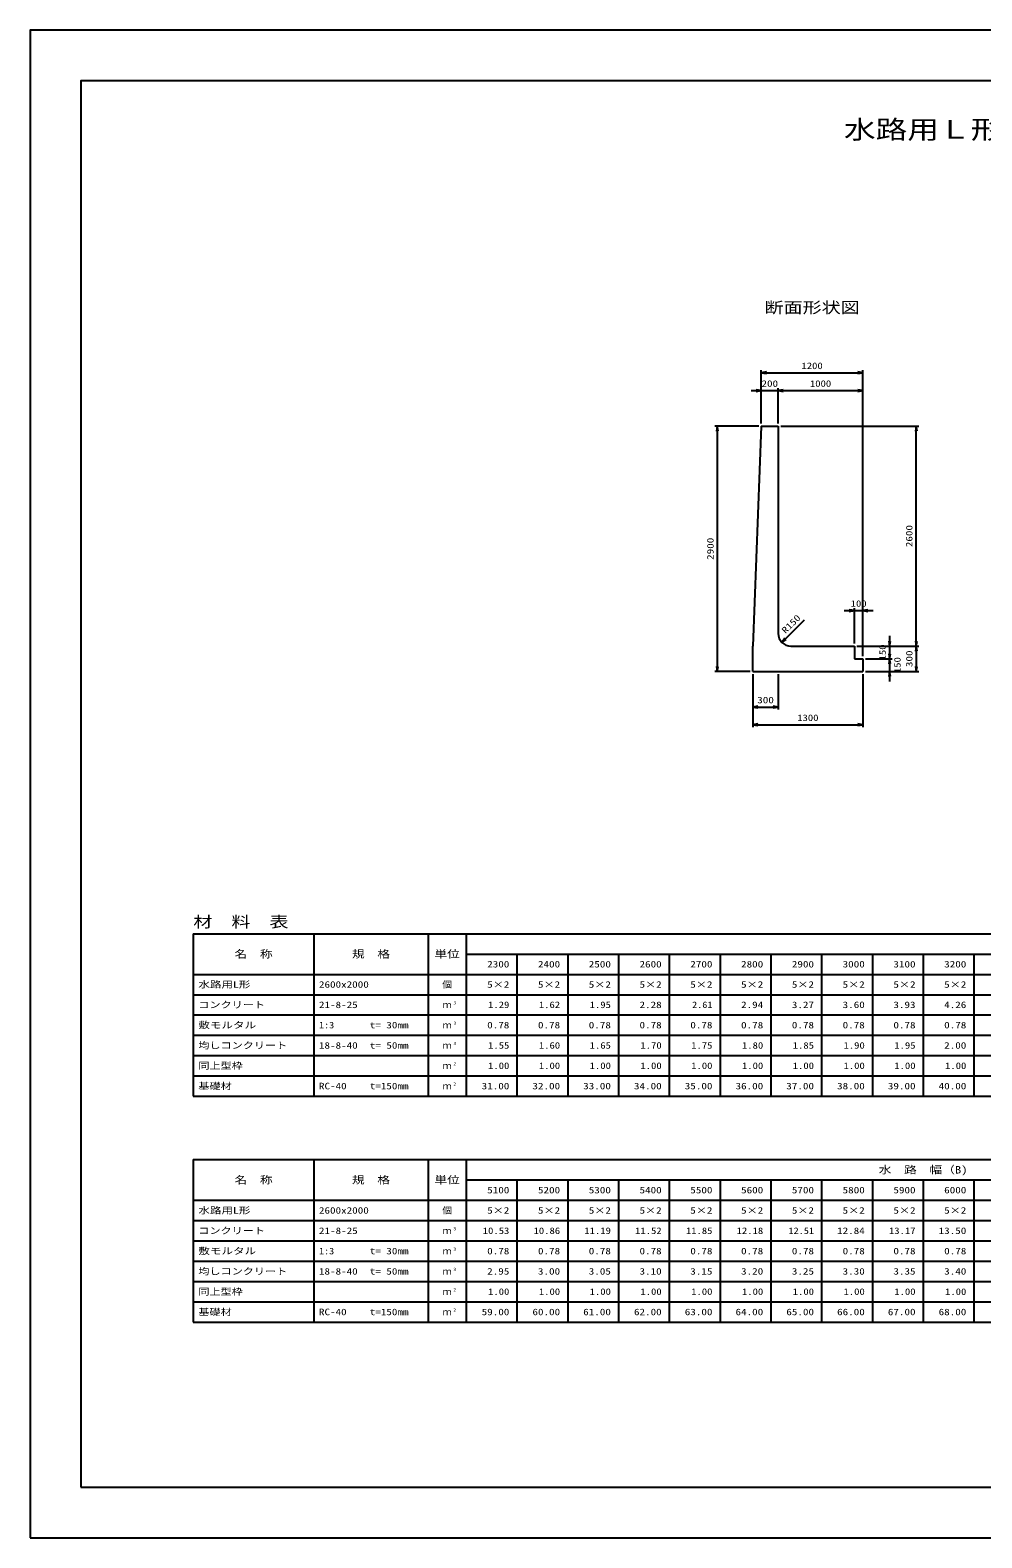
# Model space of a CAD drawing. Units: millimetres at full size. Extents: x 0 to 25230, y 0 to 17820.
# Drawn here: x 0 to 11246, y 0 to 17820 of the extents above; entities that cross this region are included whole.
import ezdxf
from ezdxf.enums import TextEntityAlignment as Align

# ---------------------------------------------------------------- set-up
doc = ezdxf.new("R2010")
doc.units = ezdxf.units.MM
for name, color, linetype, lineweight in [('0_2', 7, 'Continuous', 25), ('D-MTR-FRAM', 7, 'Continuous', 25), ('D-MTR-LINE', 7, 'Continuous', 25), ('D-STR-DIM', 7, 'Continuous', 25), ('D-STR-STRn', 1, 'Continuous', 25), ('D-TTL', 2, 'Continuous', 25), ('D-TTL-TXT', 7, 'Continuous', 25)]:
    doc.layers.add(name, color=color, linetype=linetype, lineweight=lineweight)
doc.layers.add('D-MTR', color=7, linetype='Continuous')
doc.layers.add('D-MTR-TXT', color=7, linetype='Continuous')
doc.styles.add('ＭＳ ゴシック', font='')
doc.styles.get('ＭＳ ゴシック').set_extended_font_data('MS Gothic')

# ---------------------------------------------------------------- blocks, each defined once
blk = doc.blocks.new('open_arrow')
at = {"color": 0, "linetype": 'Continuous', "lineweight": -2}
blk.add_lwpolyline([(7.5, 1.25), (0, 0), (7.5, -1.25)], dxfattribs=at)

msp = doc.modelspace()

# ---------------------------------------------------------------- linework, layer by layer
at = {"layer": '0_2'}
for p, q in [((9620, 10960), (9960, 10960)), ((9740, 10570), (9740, 10990)), ((9840, 10420), (9840, 10990))]:
    msp.add_line(p, q, dxfattribs=at)
at = {"layer": 'D-MTR-FRAM'}
for p, q in [((1927.5, 7140), (23302.5, 7140)), ((1927.5, 7140), (1927.5, 5220)), ((5152.5, 6900), (23302.5, 6900)), ((1927.5, 5220), (23302.5, 5220)), ((1927.5, 4470), (17302.5, 4470)), ((1927.5, 4470), (1927.5, 2550)), ((5152.5, 4230), (17302.5, 4230)), ((1927.5, 2550), (17302.5, 2550))]:
    msp.add_line(p, q, dxfattribs=at)
at = {"layer": 'D-MTR-LINE'}
for p, q in [((3352.5, 7140), (3352.5, 5220)), ((4702.5, 7140), (4702.5, 5220)), ((5152.5, 7140), (5152.5, 5220)), ((5752.5, 6900), (5752.5, 5220)), ((6352.5, 6900), (6352.5, 5220)), ((6952.5, 6900), (6952.5, 5220)), ((7552.5, 6900), (7552.5, 5220)), ((8152.5, 6900), (8152.5, 5220)), ((8752.5, 6900), (8752.5, 5220)), ((9352.5, 6900), (9352.5, 5220)), ((9952.5, 6900), (9952.5, 5220)), ((10552.5, 6900), (10552.5, 5220)), ((11152.5, 6900), (11152.5, 5220)), ((1927.5, 6660), (23302.5, 6660)), ((1927.5, 6420), (23302.5, 6420)), ((1927.5, 6180), (23302.5, 6180)), ((1927.5, 5940), (23302.5, 5940)), ((1927.5, 5700), (23302.5, 5700)), ((1927.5, 5460), (23302.5, 5460)), ((3352.5, 4470), (3352.5, 2550)), ((4702.5, 4470), (4702.5, 2550)), ((5152.5, 4470), (5152.5, 2550)), ((5152.5, 4230), (5152.5, 2550)), ((5752.5, 4230), (5752.5, 2550)), ((6352.5, 4230), (6352.5, 2550)), ((6952.5, 4230), (6952.5, 2550)), ((7552.5, 4230), (7552.5, 2550)), ((8152.5, 4230), (8152.5, 2550)), ((8752.5, 4230), (8752.5, 2550)), ((9352.5, 4230), (9352.5, 2550)), ((9952.5, 4230), (9952.5, 2550)), ((10552.5, 4230), (10552.5, 2550)), ((11152.5, 4230), (11152.5, 2550)), ((1927.5, 3990), (17302.5, 3990)), ((1927.5, 3750), (17302.5, 3750)), ((1927.5, 3510), (17302.5, 3510)), ((1927.5, 3270), (17302.5, 3270)), ((1927.5, 3030), (17302.5, 3030)), ((1927.5, 2790), (17302.5, 2790))]:
    msp.add_line(p, q, dxfattribs=at)
at = {"layer": 'D-STR-DIM'}
for p, q in [((8640, 13170), (8640, 13800)), ((8640, 13770), (9840, 13770)), ((9840, 10420), (9840, 13800)), ((8520, 13560), (8960, 13560)), ((8640, 13170), (8640, 13590)), ((8840, 13170), (8840, 13590)), ((8840, 13170), (8840, 13590)), ((8840, 13560), (9840, 13560)), ((9840, 10420), (9840, 13590)), ((8610, 13140), (8090, 13140)), ((8120, 13140), (8120, 10240)), ((8870, 13140), (10500, 13140)), ((10470, 10540), (10470, 13140)), ((8883.934, 10583.934), (9149.099, 10849.099)), ((9770, 10540), (10500, 10540)), ((9770, 10540), (10500, 10540)), ((9770, 10540), (10185, 10540)), ((10155, 10660), (10155, 10270)), ((10470, 10540), (10470, 10240)), ((9870, 10390), (10185, 10390)), ((9870, 10390), (10185, 10390)), ((10155, 10510), (10155, 10120)), ((8510, 10240), (8090, 10240)), ((8540, 10210), (8540, 9790)), ((8540, 10210), (8540, 9580)), ((8840, 10210), (8840, 9790)), ((9840, 10210), (9840, 9580)), ((9870, 10240), (10500, 10240)), ((9870, 10240), (10185, 10240)), ((8540, 9820), (8840, 9820)), ((8540, 9610), (9840, 9610))]:
    msp.add_line(p, q, dxfattribs=at)
at = {"layer": 'D-STR-STRn'}
for p, q in [((8640, 13140), (8540, 10540)), ((8640, 13140), (8840, 13140)), ((8840, 13140), (8840, 10690)), ((8540, 10240), (8540, 10540)), ((8990, 10540), (9740, 10540)), ((9740, 10540), (9740, 10390)), ((9740, 10390), (9840, 10390)), ((9840, 10390), (9840, 10240)), ((8540, 10240), (9840, 10240))]:
    msp.add_line(p, q, dxfattribs=at)
msp.add_arc((8990, 10690), 150, 180, 270, dxfattribs=at)
at = {"layer": 'D-TTL'}
for points in [[(0, 0), (25230, 0), (25230, 17820), (0, 17820)], [(600, 600), (24630, 600), (24630, 17220), (600, 17220)]]:
    msp.add_lwpolyline(points, close=True, dxfattribs=at)

# ---------------------------------------------------------------- block references
at = {"layer": '0_2', "xscale": 8, "yscale": 8, "rotation": 180}
msp.add_blockref('open_arrow', (9740, 10960), dxfattribs=at)
at = {"layer": '0_2', "xscale": 8, "yscale": 8}
msp.add_blockref('open_arrow', (9840, 10960), dxfattribs=at)
at = {"layer": 'D-STR-DIM', "xscale": 8, "yscale": 8}
for p in [(8640, 13770), (8840, 13560), (8840, 13560), (8540, 9820), (8540, 9610)]:
    msp.add_blockref('open_arrow', p, dxfattribs=at)
for p, rotation in [((9840, 13770), 180), ((8640, 13560), 180), ((9840, 13560), 180), ((8120, 13140), 270), ((10470, 13140), 270), ((8883.934, 10583.934), 45), ((10155, 10540), 90), ((10470, 10540), 90), ((10470, 10540), 270), ((10155, 10390), 90), ((10155, 10390), 270), ((8120, 10240), 90), ((10155, 10240), 270), ((10470, 10240), 90), ((8840, 9820), 180), ((9840, 9610), 180)]:
    msp.add_blockref('open_arrow', p, dxfattribs=dict(at, rotation=rotation))

# ---------------------------------------------------------------- texts
at = {"layer": '0_2', "style": 'ＭＳ ゴシック', "width": 1.2}
msp.add_text('100', height=76.98, dxfattribs=at).set_placement((9790, 11042.5), align=Align.MIDDLE_CENTER)
at = {"layer": 'D-MTR', "style": 'ＭＳ ゴシック', "width": 1.25}
msp.add_text('材\u3000料\u3000表', height=132, dxfattribs=at).set_placement((1927.5, 7176), align=Align.BOTTOM_LEFT)
at = {"layer": 'D-MTR-TXT', "style": 'ＭＳ ゴシック'}
for s, height, width, p in [('名\u3000称', 87.98, 1.25, (2640, 6900)), ('規\u3000格', 87.98, 1.25, (4027.5, 6900)), ('単位', 87.98, 1.25, (4927.5, 6900)), ('個', 76.98, 1.1, (4927.5, 6540)), ('名\u3000称', 87.98, 1.25, (2640, 4230)), ('規\u3000格', 87.98, 1.25, (4027.5, 4230)), ('単位', 87.98, 1.25, (4927.5, 4230)), ('水\u3000路\u3000幅（B)', 87.98, 1.25, (10552.5, 4350)), ('個', 76.98, 1.1, (4927.5, 3870))]:
    msp.add_text(s, height=height, dxfattribs=dict(at, width=width)).set_placement(p, align=Align.MIDDLE_CENTER)
for s, width, p in [('2300', 1.25, (5662.5, 6780)), ('2400', 1.25, (6262.5, 6780)), ('2500', 1.25, (6862.5, 6780)), ('2600', 1.25, (7462.5, 6780)), ('2700', 1.25, (8062.5, 6780)), ('2800', 1.25, (8662.5, 6780)), ('2900', 1.25, (9262.5, 6780)), ('3000', 1.25, (9862.5, 6780)), ('3100', 1.25, (10462.5, 6780)), ('3200', 1.25, (11062.5, 6780)), ('5×2', 1.25, (5662.5, 6540)), ('5×2', 1.25, (6262.5, 6540)), ('5×2', 1.25, (6862.5, 6540)), ('5×2', 1.25, (7462.5, 6540)), ('5×2', 1.25, (8062.5, 6540)), ('5×2', 1.25, (8662.5, 6540)), ('5×2', 1.25, (9262.5, 6540)), ('5×2', 1.25, (9862.5, 6540)), ('5×2', 1.25, (10462.5, 6540)), ('5×2', 1.25, (11062.5, 6540)), ('1.29', 1.2, (5662.5, 6300)), ('1.62', 1.2, (6262.5, 6300)), ('1.95', 1.2, (6862.5, 6300)), ('2.28', 1.25, (7462.5, 6300)), ('2.61', 1.15, (8062.5, 6300)), ('2.94', 1.25, (8662.5, 6300)), ('3.27', 1.25, (9262.5, 6300)), ('3.60', 1.25, (9862.5, 6300)), ('3.93', 1.25, (10462.5, 6300)), ('4.26', 1.25, (11062.5, 6300)), ('0.78', 1.25, (5662.5, 6060)), ('0.78', 1.25, (6262.5, 6060)), ('0.78', 1.25, (6862.5, 6060)), ('0.78', 1.25, (7462.5, 6060)), ('0.78', 1.25, (8062.5, 6060)), ('0.78', 1.25, (8662.5, 6060)), ('0.78', 1.25, (9262.5, 6060)), ('0.78', 1.25, (9862.5, 6060)), ('0.78', 1.25, (10462.5, 6060)), ('0.78', 1.25, (11062.5, 6060)), ('1.55', 1.2, (5662.5, 5820)), ('1.60', 1.2, (6262.5, 5820)), ('1.65', 1.2, (6862.5, 5820)), ('1.70', 1.2, (7462.5, 5820)), ('1.75', 1.2, (8062.5, 5820)), ('1.80', 1.2, (8662.5, 5820)), ('1.85', 1.2, (9262.5, 5820)), ('1.90', 1.2, (9862.5, 5820)), ('1.95', 1.2, (10462.5, 5820)), ('2.00', 1.25, (11062.5, 5820)), ('1.00', 1.2, (5662.5, 5580)), ('1.00', 1.2, (6262.5, 5580)), ('1.00', 1.2, (6862.5, 5580)), ('1.00', 1.2, (7462.5, 5580)), ('1.00', 1.2, (8062.5, 5580)), ('1.00', 1.2, (8662.5, 5580)), ('1.00', 1.2, (9262.5, 5580)), ('1.00', 1.2, (9862.5, 5580)), ('1.00', 1.2, (10462.5, 5580)), ('1.00', 1.2, (11062.5, 5580)), ('31.00', 1.25, (5662.5, 5340)), ('32.00', 1.25, (6262.5, 5340)), ('33.00', 1.25, (6862.5, 5340)), ('34.00', 1.25, (7462.5, 5340)), ('35.00', 1.25, (8062.5, 5340)), ('36.00', 1.25, (8662.5, 5340)), ('37.00', 1.25, (9262.5, 5340)), ('38.00', 1.25, (9862.5, 5340)), ('39.00', 1.25, (10462.5, 5340)), ('40.00', 1.25, (11062.5, 5340)), ('5100', 1.25, (5662.5, 4110)), ('5200', 1.25, (6262.5, 4110)), ('5300', 1.25, (6862.5, 4110)), ('5400', 1.25, (7462.5, 4110)), ('5500', 1.25, (8062.5, 4110)), ('5600', 1.25, (8662.5, 4110)), ('5700', 1.25, (9262.5, 4110)), ('5800', 1.25, (9862.5, 4110)), ('5900', 1.25, (10462.5, 4110)), ('6000', 1.25, (11062.5, 4110)), ('5×2', 1.25, (5662.5, 3870)), ('5×2', 1.25, (6262.5, 3870)), ('5×2', 1.25, (6862.5, 3870)), ('5×2', 1.25, (7462.5, 3870)), ('5×2', 1.25, (8062.5, 3870)), ('5×2', 1.25, (8662.5, 3870)), ('5×2', 1.25, (9262.5, 3870)), ('5×2', 1.25, (9862.5, 3870)), ('5×2', 1.25, (10462.5, 3870)), ('5×2', 1.25, (11062.5, 3870)), ('10.53', 1.2, (5662.5, 3630)), ('10.86', 1.2, (6262.5, 3630)), ('11.19', 1.2, (6862.5, 3630)), ('11.52', 1.2, (7462.5, 3630)), ('11.85', 1.2, (8062.5, 3630)), ('12.18', 1.2, (8662.5, 3630)), ('12.51', 1.15, (9262.5, 3630)), ('12.84', 1.25, (9862.5, 3630)), ('13.17', 1.2, (10462.5, 3630)), ('13.50', 1.25, (11062.5, 3630)), ('0.78', 1.25, (5662.5, 3390)), ('0.78', 1.25, (6262.5, 3390)), ('0.78', 1.25, (6862.5, 3390)), ('0.78', 1.25, (7462.5, 3390)), ('0.78', 1.25, (8062.5, 3390)), ('0.78', 1.25, (8662.5, 3390)), ('0.78', 1.25, (9262.5, 3390)), ('0.78', 1.25, (9862.5, 3390)), ('0.78', 1.25, (10462.5, 3390)), ('0.78', 1.25, (11062.5, 3390)), ('2.95', 1.25, (5662.5, 3150)), ('3.00', 1.25, (6262.5, 3150)), ('3.05', 1.25, (6862.5, 3150)), ('3.10', 1.25, (7462.5, 3150)), ('3.15', 1.25, (8062.5, 3150)), ('3.20', 1.25, (8662.5, 3150)), ('3.25', 1.25, (9262.5, 3150)), ('3.30', 1.25, (9862.5, 3150)), ('3.35', 1.25, (10462.5, 3150)), ('3.40', 1.25, (11062.5, 3150)), ('1.00', 1.2, (5662.5, 2910)), ('1.00', 1.2, (6262.5, 2910)), ('1.00', 1.2, (6862.5, 2910)), ('1.00', 1.2, (7462.5, 2910)), ('1.00', 1.2, (8062.5, 2910)), ('1.00', 1.2, (8662.5, 2910)), ('1.00', 1.2, (9262.5, 2910)), ('1.00', 1.2, (9862.5, 2910)), ('1.00', 1.2, (10462.5, 2910)), ('1.00', 1.2, (11062.5, 2910)), ('59.00', 1.25, (5662.5, 2670)), ('60.00', 1.25, (6262.5, 2670)), ('61.00', 1.25, (6862.5, 2670)), ('62.00', 1.25, (7462.5, 2670)), ('63.00', 1.25, (8062.5, 2670)), ('64.00', 1.25, (8662.5, 2670)), ('65.00', 1.25, (9262.5, 2670)), ('66.00', 1.25, (9862.5, 2670)), ('67.00', 1.25, (10462.5, 2670)), ('68.00', 1.25, (11062.5, 2670))]:
    msp.add_text(s, height=76.98, dxfattribs=dict(at, width=width)).set_placement(p, align=Align.MIDDLE_RIGHT)
for s, width, p in [('水路用L形', 1.3, (1987.5, 6540)), ('2600x2000', 1.25, (3412.5, 6540)), ('コンクリート', 1.25, (1987.5, 6300)), ('21-8-25', 1.25, (3412.5, 6300)), ('敷モルタル', 1.3, (1987.5, 6060)), ('1:3', 1.15, (3412.5, 6060)), ('t= 30mm', 1.25, (4012.5, 6060)), ('均しコンクリート', 1.25, (1987.5, 5820)), ('18-8-40', 1.25, (3412.5, 5820)), ('t= 50mm', 1.25, (4012.5, 5820)), ('同上型枠', 1.25, (1987.5, 5580)), ('基礎材', 1.25, (1987.5, 5340)), ('RC-40', 1.25, (3412.5, 5340)), ('t=150mm', 1.25, (4012.5, 5340)), ('水路用L形', 1.3, (1987.5, 3870)), ('2600x2000', 1.25, (3412.5, 3870)), ('コンクリート', 1.25, (1987.5, 3630)), ('21-8-25', 1.25, (3412.5, 3630)), ('敷モルタル', 1.3, (1987.5, 3390)), ('1:3', 1.15, (3412.5, 3390)), ('t= 30mm', 1.25, (4012.5, 3390)), ('均しコンクリート', 1.25, (1987.5, 3150)), ('18-8-40', 1.25, (3412.5, 3150)), ('t= 50mm', 1.25, (4012.5, 3150)), ('同上型枠', 1.25, (1987.5, 2910)), ('基礎材', 1.25, (1987.5, 2670)), ('RC-40', 1.25, (3412.5, 2670)), ('t=150mm', 1.25, (4012.5, 2670))]:
    msp.add_text(s, height=76.98, dxfattribs=dict(at, width=width)).set_placement(p, align=Align.MIDDLE_LEFT)
for p in [(4927.5, 6300), (4927.5, 6060), (4927.5, 5820), (4927.5, 5580), (4927.5, 5340), (4927.5, 3630), (4927.5, 3390), (4927.5, 3150), (4927.5, 2910), (4927.5, 2670)]:
    msp.add_text('ｍ', height=76.98, dxfattribs=at).set_placement(p, align=Align.MIDDLE_CENTER)
at = {"layer": 'D-MTR-TXT', "style": 'ＭＳ ゴシック', "width": 1.15}
for s, p in [('3', (5002.5, 6293)), ('3', (5002.5, 6053)), ('3', (5002.5, 5813)), ('2', (5002.5, 5573)), ('2', (5002.5, 5333)), ('3', (5002.5, 3623)), ('3', (5002.5, 3383)), ('3', (5002.5, 3143)), ('2', (5002.5, 2903)), ('2', (5002.5, 2663))]:
    msp.add_text(s, height=38.49, dxfattribs=at).set_placement(p, align=Align.BOTTOM_LEFT)
at = {"layer": 'D-STR-DIM', "style": 'ＭＳ ゴシック'}
for s, width, p in [('1200', 1.2, (9240, 13852.5)), ('200', 1.25, (8740, 13642.5)), ('1000', 1.2, (9340, 13642.5)), ('300', 1.25, (8690, 9902.5)), ('1300', 1.2, (9190, 9692.5))]:
    msp.add_text(s, height=76.98, dxfattribs=dict(at, width=width)).set_placement(p, align=Align.MIDDLE_CENTER)
for s, width, p in [('2600', 1.25, (10387.5, 11840)), ('2900', 1.25, (8037.5, 11690)), ('150', 1.2, (10072.5, 10465)), ('150', 1.2, (10247.5, 10315)), ('300', 1.25, (10387.5, 10390))]:
    msp.add_text(s, height=76.98, rotation=90, dxfattribs=dict(at, width=width)).set_placement(p, align=Align.MIDDLE_CENTER)
at = {"layer": 'D-STR-DIM', "style": 'ＭＳ ゴシック', "width": 1.25}
msp.add_text('R150', height=76.98, rotation=45, dxfattribs=at).set_placement((8942.344, 10664.971), align=Align.BOTTOM_LEFT)
at = {"layer": 'D-TTL-TXT', "style": 'ＭＳ ゴシック', "width": 1.25}
for s, height, p in [('水路用Ｌ形（農業土木事業協会型）', 219.9, (12615, 16470)), ('断面形状図', 132, (9240, 14436))]:
    msp.add_text(s, height=height, dxfattribs=at).set_placement(p, align=Align.BOTTOM_CENTER)

doc.saveas('drawing.dxf')
